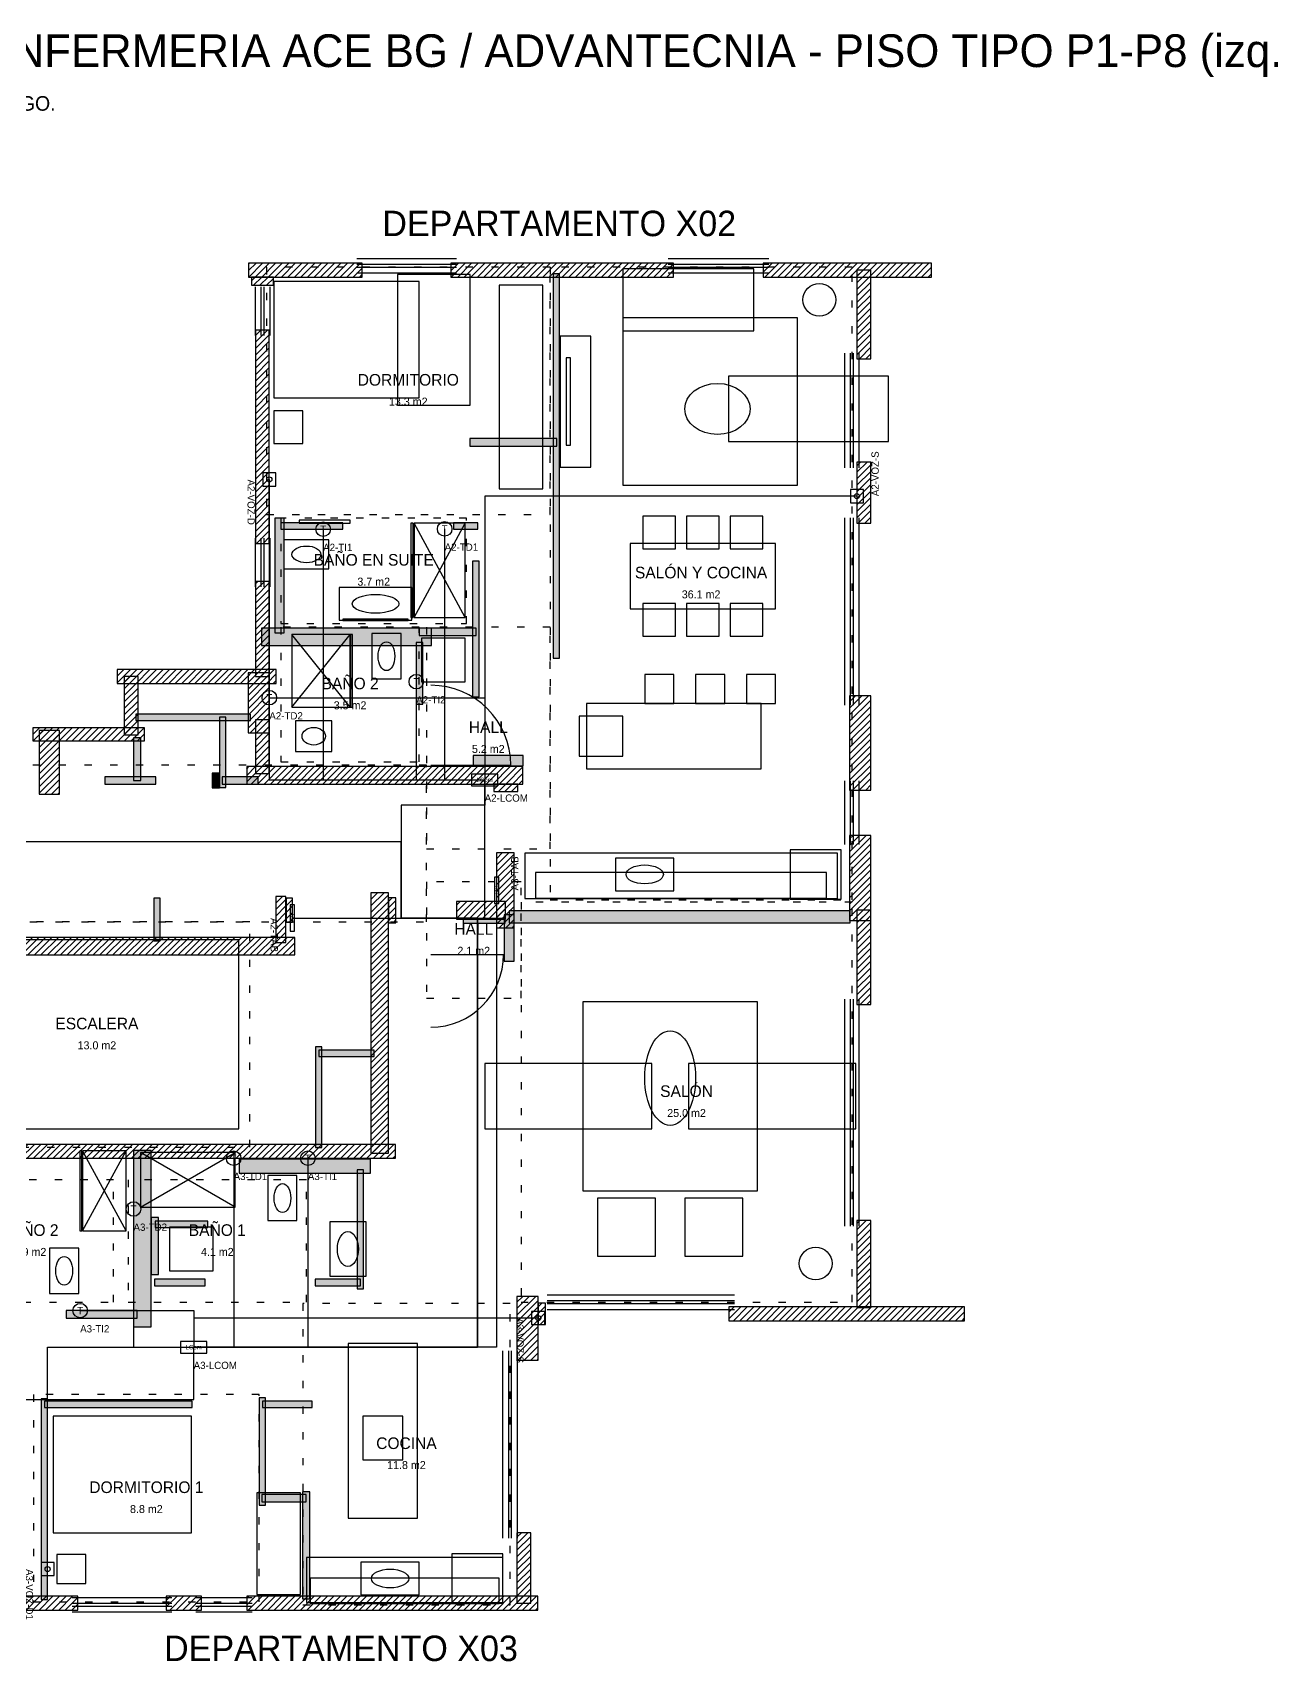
# Model space of a CAD drawing. Header units: metres. Extents: x -0.1 to 71.5, y -1 to 21.7.
# Drawn here: x 18.67 to 35.69, y -0.72 to 21.67 of the extents above; entities that cross this region are included whole.
import ezdxf
from ezdxf.enums import TextEntityAlignment as Align

# ---------------------------------------------------------------- set-up
doc = ezdxf.new("R2010")
doc.units = ezdxf.units.M
doc.linetypes.add('DOT2', pattern=[0.254, 0, -0.254])
for name, color, linetype in [('A-COCINA', 9, 'Continuous'), ('A-LOCALES', 7, 'Continuous'), ('A-MOBILIARIO', 9, 'Continuous'), ('A-MUROS', 8, 'Continuous'), ('A-MUROS-EXT', 250, 'Continuous'), ('A-NUCLEO', 8, 'Continuous'), ('A-PUERTAS', 7, 'Continuous'), ('A-SANITARIOS', 9, 'Continuous'), ('A-VENTANAS', 5, 'Continuous'), ('T-TEXTOS', 7, 'Continuous')]:
    doc.layers.add(name, color=color, linetype=linetype)
for name, color, linetype, true_color in [('C-CAT6-CAT7-CADENA-LCOM', 30, 'Continuous', 0xe07a12), ('C-CAT6-RADIAL-DEPTO', 3, 'Continuous', 0x1a9e4b), ('E-ADV-LCOM', 250, 'Continuous', 0x6b7a90), ('E-ADV-LLAMADA-VOZ', 30, 'Continuous', 0xe46f12), ('E-ADV-TABLET', 5, 'Continuous', 0x2b6cb0), ('E-ADV-TIRADOR', 1, 'Continuous', 0xd93025)]:
    doc.layers.add(name, color=color, linetype=linetype, true_color=true_color)

# ---------------------------------------------------------------- blocks, each defined once
blk = doc.blocks.new('ADV_TABLET')
blk.add_lwpolyline([(-0.18, -0.03), (0.18, -0.03), (0.18, 0.03), (-0.18, 0.03)], close=True)
blk.add_text('TAB', height=0.05).set_placement((0, 0), align=Align.MIDDLE_CENTER)
at = {"layer": 'T-TEXTOS'}
blk.add_attdef('ID', (0, -0.3), '', height=0.1, dxfattribs=at)
at = {"layer": 'T-TEXTOS', "flags": 1}
for tag, p in [('DESCRIPCION', (0, -0.45)), ('ALTURA_M', (0, -0.55)), ('CODIGO', (0, -0.65))]:
    blk.add_attdef(tag, p, '', height=0.06, dxfattribs=at)
blk = doc.blocks.new('ADV_LLAMADA_VOZ')
blk.add_lwpolyline([(-0.09, -0.09), (0.09, -0.09), (0.09, 0.09), (-0.09, 0.09)], close=True)
blk.add_circle((0, 0), 0.035)
at = {"layer": 'T-TEXTOS'}
blk.add_attdef('ID', (0, -0.3), '', height=0.1, dxfattribs=at)
at = {"layer": 'T-TEXTOS', "flags": 1}
for tag, p in [('DESCRIPCION', (0, -0.45)), ('ALTURA_M', (0, -0.55)), ('CODIGO', (0, -0.65))]:
    blk.add_attdef(tag, p, '', height=0.06, dxfattribs=at)
blk = doc.blocks.new('ADV_TIRADOR')
blk.add_circle((0, 0), 0.1)
blk.add_text('T', height=0.1).set_placement((0, 0), align=Align.MIDDLE_CENTER)
at = {"layer": 'T-TEXTOS'}
blk.add_attdef('ID', (0, -0.3), '', height=0.1, dxfattribs=at)
at = {"layer": 'T-TEXTOS', "flags": 1}
for tag, p in [('DESCRIPCION', (0, -0.45)), ('ALTURA_M', (0, -0.55)), ('CODIGO', (0, -0.65))]:
    blk.add_attdef(tag, p, '', height=0.06, dxfattribs=at)
blk = doc.blocks.new('ADV_LCOM')
blk.add_lwpolyline([(-0.18, -0.08), (0.18, -0.08), (0.18, 0.08), (-0.18, 0.08)], close=True)
blk.add_text('LCom', height=0.06).set_placement((0, 0), align=Align.MIDDLE_CENTER)
at = {"layer": 'T-TEXTOS'}
blk.add_attdef('ID', (0, -0.3), '', height=0.1, dxfattribs=at)
at = {"layer": 'T-TEXTOS', "flags": 1}
for tag, p in [('DESCRIPCION', (0, -0.45)), ('ALTURA_M', (0, -0.55)), ('CODIGO', (0, -0.65))]:
    blk.add_attdef(tag, p, '', height=0.06, dxfattribs=at)

msp = doc.modelspace()

# ---------------------------------------------------------------- hatches: boundary and pattern name
at = {"layer": 'A-MUROS'}
for points in [[(25.8195, 13.0745), (25.9085, 13.0745), (25.9085, 18.3575), (25.8195, 18.3575)], [(24.676, 15.989), (25.87, 15.989), (25.87, 16.091), (24.676, 16.091)], [(21.9955, 13.4235), (22.1225, 13.4235), (22.1225, 14.9985), (21.9955, 14.9985)], [(22.0785, 14.8455), (22.9295, 14.8455), (22.9295, 14.9345), (22.0785, 14.9345)], [(24.4535, 14.8455), (24.7845, 14.8455), (24.7845, 14.9345), (24.4535, 14.9345)], [(24.7135, 12.5415), (24.8025, 12.5415), (24.8025, 14.4085), (24.7135, 14.4085)], [(21.8125, 13.2465), (24.1485, 13.2465), (24.1485, 13.4875), (21.8125, 13.4875)], [(23.9775, 13.3855), (24.7645, 13.3855), (24.7645, 13.4865), (23.9775, 13.4865)], [(23.94, 12.44), (24.028, 12.44), (24.028, 13.29), (23.94, 13.29)], [(20.0855, 12.2165), (21.6595, 12.2165), (21.6595, 12.3055), (20.0855, 12.3055)], [(21.2345, 11.2965), (21.3235, 11.2965), (21.3235, 12.2615), (21.2345, 12.2615)], [(20.053, 11.392), (20.155, 11.392), (20.155, 11.976), (20.053, 11.976)], [(24.72, 11.595), (25.407, 11.595), (25.407, 11.735), (24.72, 11.735)], [(19.659, 11.341), (20.358, 11.341), (20.358, 11.443), (19.659, 11.443)], [(21.1335, 11.2905), (21.2345, 11.2905), (21.2345, 11.4935), (21.1335, 11.4935)], [(21.272, 11.341), (21.768, 11.341), (21.768, 11.443), (21.272, 11.443)], [(20.3325, 9.1885), (20.4215, 9.1885), (20.4215, 9.7725), (20.3325, 9.7725)], [(24.583, 9.432), (25.163, 9.432), (25.163, 9.492), (24.583, 9.492)], [(25.146, 8.909), (25.286, 8.909), (25.286, 9.544), (25.146, 9.544)], [(25.2155, 9.4355), (29.9025, 9.4355), (29.9025, 9.6005), (25.2155, 9.6005)], [(22.5545, 6.3435), (22.6435, 6.3435), (22.6435, 7.7285), (22.5545, 7.7285)], [(22.5995, 7.5945), (23.3615, 7.5945), (23.3615, 7.6835), (22.5995, 7.6835)], [(20.053, 3.88), (20.295, 3.88), (20.295, 6.306), (20.053, 6.306)], [(21.5075, 5.9935), (23.3115, 5.9935), (23.3115, 6.1845), (21.5075, 6.1845)], [(23.1275, 4.4005), (23.2165, 4.4005), (23.2165, 6.0385), (23.1275, 6.0385)], [(20.2955, 4.5975), (20.3965, 4.5975), (20.3965, 5.3845), (20.2955, 5.3845)], [(20.3515, 5.2455), (21.0755, 5.2455), (21.0755, 5.3345), (20.3515, 5.3345)], [(20.3395, 4.4445), (21.0375, 4.4445), (21.0375, 4.5335), (20.3395, 4.5335)], [(22.5485, 4.4445), (23.1715, 4.4445), (23.1715, 4.5335), (22.5485, 4.5335)], [(19.1265, 4.0015), (20.1035, 4.0015), (20.1035, 4.1025), (19.1265, 4.1025)], [(18.7835, 0.1335), (18.8725, 0.1335), (18.8725, 2.8895), (18.7835, 2.8895)], [(18.8275, 2.7695), (20.8595, 2.7695), (20.8595, 2.8585), (18.8275, 2.8585)], [(21.781, 1.429), (21.869, 1.429), (21.869, 2.902), (21.781, 2.902)], [(21.8245, 2.7695), (22.5105, 2.7695), (22.5105, 2.8585), (21.8245, 2.8585)], [(21.818, 1.473), (22.428, 1.473), (22.428, 1.575), (21.818, 1.575)], [(22.377, 0.14), (22.479, 0.14), (22.479, 1.613), (22.377, 1.613)]]:
    msp.add_hatch(color=8, dxfattribs=at).paths.add_polyline_path(points)
at = {"layer": 'A-MUROS-EXT'}
h = msp.add_hatch(dxfattribs=at)
h.set_pattern_fill('ANSI31', scale=0.02)
h.paths.add_polyline_path([(21.6345, 18.3135), (23.1965, 18.3135), (23.1965, 18.5045), (21.6345, 18.5045)])
h = msp.add_hatch(dxfattribs=at)
h.set_pattern_fill('ANSI31', scale=0.02)
h.paths.add_polyline_path([(24.4155, 18.3135), (27.4765, 18.3135), (27.4765, 18.5045), (24.4155, 18.5045)])
h = msp.add_hatch(dxfattribs=at)
h.set_pattern_fill('ANSI31', scale=0.02)
h.paths.add_polyline_path([(28.7085, 18.3135), (31.0205, 18.3135), (31.0205, 18.5045), (28.7085, 18.5045)])
h = msp.add_hatch(dxfattribs=at)
h.set_pattern_fill('ANSI31', scale=0.02)
h.paths.add_polyline_path([(29.9975, 17.1895), (30.1885, 17.1895), (30.1885, 18.4085), (29.9975, 18.4085)])
h = msp.add_hatch(dxfattribs=at)
h.set_pattern_fill('ANSI31', scale=0.02)
h.paths.add_polyline_path([(21.673, 18.199), (21.977, 18.199), (21.977, 18.313), (21.673, 18.313)])
h = msp.add_hatch(dxfattribs=at)
h.set_pattern_fill('ANSI31', scale=0.02)
h.paths.add_polyline_path([(21.73, 14.65), (21.92, 14.65), (21.92, 17.583), (21.73, 17.583)])
h = msp.add_hatch(dxfattribs=at)
h.set_pattern_fill('ANSI31', scale=0.02)
h.paths.add_polyline_path([(29.9975, 14.9285), (30.1885, 14.9285), (30.1885, 15.7675), (29.9975, 15.7675)])
h = msp.add_hatch(dxfattribs=at)
h.set_pattern_fill('ANSI31', scale=0.02)
h.paths.add_polyline_path([(21.73, 12.821), (21.92, 12.821), (21.92, 14.129), (21.73, 14.129)])
h = msp.add_hatch(dxfattribs=at)
h.set_pattern_fill('ANSI31', scale=0.02)
h.paths.add_polyline_path([(19.8305, 12.7245), (22.0155, 12.7245), (22.0155, 12.9155), (19.8305, 12.9155)])
h = msp.add_hatch(dxfattribs=at)
h.set_pattern_fill('ANSI31', scale=0.02)
h.paths.add_polyline_path([(19.9255, 12.0205), (20.1165, 12.0205), (20.1165, 12.8205), (19.9255, 12.8205)])
h = msp.add_hatch(dxfattribs=at)
h.set_pattern_fill('ANSI31', scale=0.02)
h.paths.add_polyline_path([(21.628, 12.046), (21.92, 12.046), (21.92, 12.871), (21.628, 12.871)])
h = msp.add_hatch(dxfattribs=at)
h.set_pattern_fill('ANSI31', scale=0.02)
h.paths.add_polyline_path([(29.896, 11.259), (30.188, 11.259), (30.188, 12.554), (29.896, 12.554)])
h = msp.add_hatch(dxfattribs=at)
h.set_pattern_fill('ANSI31', scale=0.02)
h.paths.add_polyline_path([(18.669, 11.938), (20.206, 11.938), (20.206, 12.116), (18.669, 12.116)])
h = msp.add_hatch(dxfattribs=at)
h.set_pattern_fill('ANSI31', scale=0.02)
h.paths.add_polyline_path([(21.73, 11.487), (21.92, 11.487), (21.92, 12.224), (21.73, 12.224)])
h = msp.add_hatch(dxfattribs=at)
h.set_pattern_fill('ANSI31', scale=0.02)
h.paths.add_polyline_path([(18.7585, 11.2015), (19.0375, 11.2015), (19.0375, 12.0775), (18.7585, 12.0775)])
h = msp.add_hatch(dxfattribs=at)
h.set_pattern_fill('ANSI31', scale=0.02)
h.paths.add_polyline_path([(21.6095, 11.3415), (25.4065, 11.3415), (25.4065, 11.5825), (21.6095, 11.5825)])
h = msp.add_hatch(dxfattribs=at)
h.set_pattern_fill('ANSI31', scale=0.02)
h.paths.add_polyline_path([(25.0065, 11.2395), (25.3365, 11.2395), (25.3365, 11.3405), (25.0065, 11.3405)])
h = msp.add_hatch(dxfattribs=at)
h.set_pattern_fill('ANSI31', scale=0.02)
h.paths.add_polyline_path([(29.896, 9.468), (30.188, 9.468), (30.188, 10.636), (29.896, 10.636)])
h = msp.add_hatch(dxfattribs=at)
h.set_pattern_fill('ANSI31', scale=0.02)
h.paths.add_polyline_path([(25.044, 9.366), (25.286, 9.366), (25.286, 10.395), (25.044, 10.395)])
h = msp.add_hatch(dxfattribs=at)
h.set_pattern_fill('ANSI31', scale=0.02)
h.paths.add_polyline_path([(22.009, 9.163), (22.149, 9.163), (22.149, 9.798), (22.009, 9.798)])
h = msp.add_hatch(dxfattribs=at)
h.set_pattern_fill('ANSI31', scale=0.02)
h.paths.add_polyline_path([(22.1495, 9.4425), (22.2385, 9.4425), (22.2385, 9.7725), (22.1495, 9.7725)])
h = msp.add_hatch(dxfattribs=at)
h.set_pattern_fill('ANSI31', scale=0.02)
h.paths.add_polyline_path([(23.317, 6.267), (23.559, 6.267), (23.559, 9.849), (23.317, 9.849)])
h = msp.add_hatch(dxfattribs=at)
h.set_pattern_fill('ANSI31', scale=0.02)
h.paths.add_polyline_path([(23.5595, 9.4365), (23.6605, 9.4365), (23.6605, 9.7785), (23.5595, 9.7785)])
h = msp.add_hatch(dxfattribs=at)
h.set_pattern_fill('ANSI31', scale=0.02)
h.paths.add_polyline_path([(24.4925, 9.4865), (25.1645, 9.4865), (25.1645, 9.7275), (24.4925, 9.7275)])
h = msp.add_hatch(dxfattribs=at)
h.set_pattern_fill('ANSI31', scale=0.02)
h.paths.add_polyline_path([(29.9975, 8.3115), (30.1885, 8.3115), (30.1885, 9.6075), (29.9975, 9.6075)])
h = msp.add_hatch(dxfattribs=at)
h.set_pattern_fill('ANSI31', scale=0.02)
h.paths.add_polyline_path([(17.1765, 8.9925), (22.2695, 8.9925), (22.2695, 9.2335), (17.1765, 9.2335)])
h = msp.add_hatch(dxfattribs=at)
h.set_pattern_fill('ANSI31', scale=0.02)
h.paths.add_polyline_path([(17.202, 6.198), (23.654, 6.198), (23.654, 6.388), (17.202, 6.388)])
h = msp.add_hatch(dxfattribs=at)
h.set_pattern_fill('ANSI31', scale=0.02)
h.paths.add_polyline_path([(29.9975, 4.1465), (30.1885, 4.1465), (30.1885, 5.3405), (29.9975, 5.3405)])
h = msp.add_hatch(dxfattribs=at)
h.set_pattern_fill('ANSI31', scale=0.02)
h.paths.add_polyline_path([(25.324, 3.423), (25.616, 3.423), (25.616, 4.299), (25.324, 4.299)])
h = msp.add_hatch(dxfattribs=at)
h.set_pattern_fill('ANSI31', scale=0.02)
h.paths.add_polyline_path([(25.616, 3.911), (25.718, 3.911), (25.718, 4.204), (25.616, 4.204)])
h = msp.add_hatch(dxfattribs=at)
h.set_pattern_fill('ANSI31', scale=0.02)
h.paths.add_polyline_path([(28.2385, 3.9625), (31.4775, 3.9625), (31.4775, 4.1535), (28.2385, 4.1535)])
h = msp.add_hatch(dxfattribs=at)
h.set_pattern_fill('ANSI31', scale=0.02)
h.paths.add_polyline_path([(25.324, 0.083), (25.514, 0.083), (25.514, 1.048), (25.324, 1.048)])
h = msp.add_hatch(dxfattribs=at)
h.set_pattern_fill('ANSI31', scale=0.02)
h.paths.add_polyline_path([(17.5065, -0.0135), (19.2855, -0.0135), (19.2855, 0.1775), (17.5065, 0.1775)])
h = msp.add_hatch(dxfattribs=at)
h.set_pattern_fill('ANSI31', scale=0.02)
h.paths.add_polyline_path([(20.5035, -0.0135), (20.9875, -0.0135), (20.9875, 0.1775), (20.5035, 0.1775)])
h = msp.add_hatch(dxfattribs=at)
h.set_pattern_fill('ANSI31', scale=0.02)
h.paths.add_polyline_path([(21.6085, -0.0135), (25.6095, -0.0135), (25.6095, 0.1775), (21.6085, 0.1775)])

# ---------------------------------------------------------------- linework, layer by layer
at = {"layer": 'A-COCINA'}
for points in [[(26.28, 11.55), (28.68, 11.55), (28.68, 12.45), (26.28, 12.45)], [(26.18, 11.725), (26.78, 11.725), (26.78, 12.275), (26.18, 12.275)], [(25.43, 9.77), (29.73, 9.77), (29.73, 10.39), (25.43, 10.39)], [(26.68, 9.875), (27.48, 9.875), (27.48, 10.325), (26.68, 10.325)], [(29.08, 9.76), (29.78, 9.76), (29.78, 10.44), (29.08, 10.44)], [(25.58, 9.775), (29.58, 9.775), (29.58, 10.125), (25.58, 10.125)], [(23.005, 1.25), (23.955, 1.25), (23.955, 3.65), (23.005, 3.65)], [(23.205, 2.05), (23.755, 2.05), (23.755, 2.65), (23.205, 2.65)], [(22.43, 0.09), (25.13, 0.09), (25.13, 0.71), (22.43, 0.71)], [(24.43, 0.08), (25.13, 0.08), (25.13, 0.76), (24.43, 0.76)], [(23.18, 0.195), (23.98, 0.195), (23.98, 0.645), (23.18, 0.645)], [(22.48, 0.075), (25.08, 0.075), (25.08, 0.425), (22.48, 0.425)]]:
    msp.add_lwpolyline(points, close=True, dxfattribs=at)
for centre in [(27.08, 10.1), (23.58, 0.42)]:
    msp.add_ellipse(centre, major_axis=(0.256, 0), ratio=0.50625, dxfattribs=at)
at = {"layer": 'A-LOCALES', "linetype": 'DOT2'}
for points in [[(21.88, 15.05), (25.78, 15.05), (25.78, 18.45), (21.88, 18.45)], [(25.78, 9.75), (29.93, 9.75), (29.93, 18.45), (25.78, 18.45)], [(22.08, 13.55), (24.63, 13.55), (24.63, 15), (22.08, 15)], [(22.08, 11.65), (23.98, 11.65), (23.98, 13.5), (22.08, 13.5)], [(24.08, 10.45), (25.78, 10.45), (25.78, 13.5), (24.08, 13.5)], [(7.3, 9.45), (24.08, 9.45), (24.08, 11.6), (7.3, 11.6)], [(24.08, 8.4), (25.38, 8.4), (25.38, 10), (24.08, 10)], [(25.38, 4.22), (29.93, 4.22), (29.93, 9.72), (25.38, 9.72)], [(17.45, 6.35), (21.65, 6.35), (21.65, 9.45), (17.45, 9.45)], [(17.48, 4.22), (19.78, 4.22), (19.78, 5.9), (17.48, 5.9)], [(19.98, 4.22), (22.43, 4.22), (22.43, 5.9), (19.98, 5.9)], [(22.38, 0.06), (25.23, 0.06), (25.23, 4.2), (22.38, 4.2)], [(18.68, 0.1), (21.78, 0.1), (21.78, 2.95), (18.68, 2.95)]]:
    msp.add_lwpolyline(points, close=True, dxfattribs=at)
at = {"layer": 'A-MOBILIARIO'}
for points in [[(26.78, 17.575), (28.58, 17.575), (28.58, 18.425), (26.78, 18.425)], [(21.98, 16.65), (23.98, 16.65), (23.98, 18.25), (21.98, 18.25)], [(23.68, 16.55), (24.68, 16.55), (24.68, 18.35), (23.68, 18.35)], [(25.08, 15.4), (25.68, 15.4), (25.68, 18.2), (25.08, 18.2)], [(26.78, 15.45), (29.18, 15.45), (29.18, 17.75), (26.78, 17.75)], [(25.92, 15.7), (26.34, 15.7), (26.34, 17.5), (25.92, 17.5)], [(26, 16), (26.06, 16), (26.06, 17.2), (26, 17.2)], [(28.23, 16.05), (30.43, 16.05), (30.43, 16.95), (28.23, 16.95)], [(21.98, 16.025), (22.38, 16.025), (22.38, 16.475), (21.98, 16.475)], [(27.055, 14.575), (27.505, 14.575), (27.505, 15.025), (27.055, 15.025)], [(27.655, 14.575), (28.105, 14.575), (28.105, 15.025), (27.655, 15.025)], [(28.255, 14.575), (28.705, 14.575), (28.705, 15.025), (28.255, 15.025)], [(26.88, 13.75), (28.88, 13.75), (28.88, 14.65), (26.88, 14.65)], [(27.055, 13.375), (27.505, 13.375), (27.505, 13.825), (27.055, 13.825)], [(27.655, 13.375), (28.105, 13.375), (28.105, 13.825), (27.655, 13.825)], [(28.255, 13.375), (28.705, 13.375), (28.705, 13.825), (28.255, 13.825)], [(27.08, 12.45), (27.48, 12.45), (27.48, 12.85), (27.08, 12.85)], [(27.78, 12.45), (28.18, 12.45), (28.18, 12.85), (27.78, 12.85)], [(28.48, 12.45), (28.88, 12.45), (28.88, 12.85), (28.48, 12.85)], [(26.23, 5.75), (28.63, 5.75), (28.63, 8.35), (26.23, 8.35)], [(24.88, 6.6), (27.18, 6.6), (27.18, 7.5), (24.88, 7.5)], [(27.68, 6.6), (29.98, 6.6), (29.98, 7.5), (27.68, 7.5)], [(26.43, 4.85), (27.23, 4.85), (27.23, 5.65), (26.43, 5.65)], [(27.63, 4.85), (28.43, 4.85), (28.43, 5.65), (27.63, 5.65)], [(18.95, 1.05), (20.85, 1.05), (20.85, 2.65), (18.95, 2.65)], [(21.75, 0.2), (22.35, 0.2), (22.35, 1.6), (21.75, 1.6)], [(19, 0.35), (19.4, 0.35), (19.4, 0.75), (19, 0.75)]]:
    msp.add_lwpolyline(points, close=True, dxfattribs=at)
for centre, major_axis, ratio in [((29.48, 18), (0.225, 0), 1), ((28.08, 16.5), (0.45, 0), 0.7777778), ((27.43, 7.3), (0, 0.65), 0.5384615), ((29.43, 4.75), (0.225, 0), 1)]:
    msp.add_ellipse(centre, major_axis=major_axis, ratio=ratio, dxfattribs=at)
at = {"layer": 'A-MUROS'}
for points in [[(25.8195, 13.0745), (25.9085, 13.0745), (25.9085, 18.3575), (25.8195, 18.3575)], [(24.676, 15.989), (25.87, 15.989), (25.87, 16.091), (24.676, 16.091)], [(21.9955, 13.4235), (22.1225, 13.4235), (22.1225, 14.9985), (21.9955, 14.9985)], [(22.0785, 14.8455), (22.9295, 14.8455), (22.9295, 14.9345), (22.0785, 14.9345)], [(24.4535, 14.8455), (24.7845, 14.8455), (24.7845, 14.9345), (24.4535, 14.9345)], [(24.7135, 12.5415), (24.8025, 12.5415), (24.8025, 14.4085), (24.7135, 14.4085)], [(21.8125, 13.2465), (24.1485, 13.2465), (24.1485, 13.4875), (21.8125, 13.4875)], [(23.9775, 13.3855), (24.7645, 13.3855), (24.7645, 13.4865), (23.9775, 13.4865)], [(23.94, 12.44), (24.028, 12.44), (24.028, 13.29), (23.94, 13.29)], [(20.0855, 12.2165), (21.6595, 12.2165), (21.6595, 12.3055), (20.0855, 12.3055)], [(21.2345, 11.2965), (21.3235, 11.2965), (21.3235, 12.2615), (21.2345, 12.2615)], [(20.053, 11.392), (20.155, 11.392), (20.155, 11.976), (20.053, 11.976)], [(24.72, 11.595), (25.407, 11.595), (25.407, 11.735), (24.72, 11.735)], [(19.659, 11.341), (20.358, 11.341), (20.358, 11.443), (19.659, 11.443)], [(21.1335, 11.2905), (21.2345, 11.2905), (21.2345, 11.4935), (21.1335, 11.4935)], [(21.272, 11.341), (21.768, 11.341), (21.768, 11.443), (21.272, 11.443)], [(20.3325, 9.1885), (20.4215, 9.1885), (20.4215, 9.7725), (20.3325, 9.7725)], [(24.583, 9.432), (25.163, 9.432), (25.163, 9.492), (24.583, 9.492)], [(25.146, 8.909), (25.286, 8.909), (25.286, 9.544), (25.146, 9.544)], [(25.2155, 9.4355), (29.9025, 9.4355), (29.9025, 9.6005), (25.2155, 9.6005)], [(22.5545, 6.3435), (22.6435, 6.3435), (22.6435, 7.7285), (22.5545, 7.7285)], [(22.5995, 7.5945), (23.3615, 7.5945), (23.3615, 7.6835), (22.5995, 7.6835)], [(20.053, 3.88), (20.295, 3.88), (20.295, 6.306), (20.053, 6.306)], [(21.5075, 5.9935), (23.3115, 5.9935), (23.3115, 6.1845), (21.5075, 6.1845)], [(23.1275, 4.4005), (23.2165, 4.4005), (23.2165, 6.0385), (23.1275, 6.0385)], [(20.2955, 4.5975), (20.3965, 4.5975), (20.3965, 5.3845), (20.2955, 5.3845)], [(20.3515, 5.2455), (21.0755, 5.2455), (21.0755, 5.3345), (20.3515, 5.3345)], [(20.3395, 4.4445), (21.0375, 4.4445), (21.0375, 4.5335), (20.3395, 4.5335)], [(22.5485, 4.4445), (23.1715, 4.4445), (23.1715, 4.5335), (22.5485, 4.5335)], [(19.1265, 4.0015), (20.1035, 4.0015), (20.1035, 4.1025), (19.1265, 4.1025)], [(18.7835, 0.1335), (18.8725, 0.1335), (18.8725, 2.8895), (18.7835, 2.8895)], [(18.8275, 2.7695), (20.8595, 2.7695), (20.8595, 2.8585), (18.8275, 2.8585)], [(21.781, 1.429), (21.869, 1.429), (21.869, 2.902), (21.781, 2.902)], [(21.8245, 2.7695), (22.5105, 2.7695), (22.5105, 2.8585), (21.8245, 2.8585)], [(21.818, 1.473), (22.428, 1.473), (22.428, 1.575), (21.818, 1.575)], [(22.377, 0.14), (22.479, 0.14), (22.479, 1.613), (22.377, 1.613)]]:
    msp.add_lwpolyline(points, close=True, dxfattribs=at)
at = {"layer": 'A-MUROS-EXT'}
for points in [[(21.6345, 18.3135), (23.1965, 18.3135), (23.1965, 18.5045), (21.6345, 18.5045)], [(24.4155, 18.3135), (27.4765, 18.3135), (27.4765, 18.5045), (24.4155, 18.5045)], [(28.7085, 18.3135), (31.0205, 18.3135), (31.0205, 18.5045), (28.7085, 18.5045)], [(29.9975, 17.1895), (30.1885, 17.1895), (30.1885, 18.4085), (29.9975, 18.4085)], [(21.673, 18.199), (21.977, 18.199), (21.977, 18.313), (21.673, 18.313)], [(21.73, 14.65), (21.92, 14.65), (21.92, 17.583), (21.73, 17.583)], [(29.9975, 14.9285), (30.1885, 14.9285), (30.1885, 15.7675), (29.9975, 15.7675)], [(21.73, 12.821), (21.92, 12.821), (21.92, 14.129), (21.73, 14.129)], [(19.8305, 12.7245), (22.0155, 12.7245), (22.0155, 12.9155), (19.8305, 12.9155)], [(19.9255, 12.0205), (20.1165, 12.0205), (20.1165, 12.8205), (19.9255, 12.8205)], [(21.628, 12.046), (21.92, 12.046), (21.92, 12.871), (21.628, 12.871)], [(29.896, 11.259), (30.188, 11.259), (30.188, 12.554), (29.896, 12.554)], [(18.669, 11.938), (20.206, 11.938), (20.206, 12.116), (18.669, 12.116)], [(21.73, 11.487), (21.92, 11.487), (21.92, 12.224), (21.73, 12.224)], [(18.7585, 11.2015), (19.0375, 11.2015), (19.0375, 12.0775), (18.7585, 12.0775)], [(21.6095, 11.3415), (25.4065, 11.3415), (25.4065, 11.5825), (21.6095, 11.5825)], [(25.0065, 11.2395), (25.3365, 11.2395), (25.3365, 11.3405), (25.0065, 11.3405)], [(29.896, 9.468), (30.188, 9.468), (30.188, 10.636), (29.896, 10.636)], [(25.044, 9.366), (25.286, 9.366), (25.286, 10.395), (25.044, 10.395)], [(22.009, 9.163), (22.149, 9.163), (22.149, 9.798), (22.009, 9.798)], [(22.1495, 9.4425), (22.2385, 9.4425), (22.2385, 9.7725), (22.1495, 9.7725)], [(23.317, 6.267), (23.559, 6.267), (23.559, 9.849), (23.317, 9.849)], [(23.5595, 9.4365), (23.6605, 9.4365), (23.6605, 9.7785), (23.5595, 9.7785)], [(24.4925, 9.4865), (25.1645, 9.4865), (25.1645, 9.7275), (24.4925, 9.7275)], [(29.9975, 8.3115), (30.1885, 8.3115), (30.1885, 9.6075), (29.9975, 9.6075)], [(17.1765, 8.9925), (22.2695, 8.9925), (22.2695, 9.2335), (17.1765, 9.2335)], [(17.202, 6.198), (23.654, 6.198), (23.654, 6.388), (17.202, 6.388)], [(29.9975, 4.1465), (30.1885, 4.1465), (30.1885, 5.3405), (29.9975, 5.3405)], [(25.324, 3.423), (25.616, 3.423), (25.616, 4.299), (25.324, 4.299)], [(25.616, 3.911), (25.718, 3.911), (25.718, 4.204), (25.616, 4.204)], [(28.2385, 3.9625), (31.4775, 3.9625), (31.4775, 4.1535), (28.2385, 4.1535)], [(25.324, 0.083), (25.514, 0.083), (25.514, 1.048), (25.324, 1.048)], [(17.5065, -0.0135), (19.2855, -0.0135), (19.2855, 0.1775), (17.5065, 0.1775)], [(20.5035, -0.0135), (20.9875, -0.0135), (20.9875, 0.1775), (20.5035, 0.1775)], [(21.6085, -0.0135), (25.6095, -0.0135), (25.6095, 0.1775), (21.6085, 0.1775)]]:
    msp.add_lwpolyline(points, close=True, dxfattribs=at)
at = {"layer": 'A-NUCLEO'}
msp.add_lwpolyline([(17.5, 6.6), (21.5, 6.6), (21.5, 9.2), (17.5, 9.2)], close=True, dxfattribs=at)
at = {"layer": 'A-PUERTAS'}
for p, q in [((24.14, 11.6), (25.24, 11.6)), ((24.14, 9), (25.14, 9))]:
    msp.add_line(p, q, dxfattribs=at)
for centre, radius, start, end in [((24.14, 11.6), 1.1, 0, 90), ((24.14, 9), 1, 270, 360)]:
    msp.add_arc(centre, radius, start, end, dxfattribs=at)
at = {"layer": 'A-SANITARIOS'}
for p, q in [((23.91, 13.63), (24.61, 14.93)), ((24.61, 13.63), (23.91, 14.93)), ((22.23, 12.4), (23.03, 13.4)), ((23.03, 12.4), (22.23, 13.4)), ((19.35, 5.2), (19.95, 6.3)), ((19.95, 5.2), (19.35, 6.3)), ((20.15, 5.525), (21.45, 6.275)), ((21.45, 5.525), (20.15, 6.275))]:
    msp.add_line(p, q, dxfattribs=at)
for points in [[(22.33, 14.93), (23.03, 14.93), (23.03, 14.97), (22.33, 14.97)], [(23.865, 13.63), (23.895, 13.63), (23.895, 14.93), (23.865, 14.93)], [(23.91, 13.63), (24.61, 13.63), (24.61, 14.93), (23.91, 14.93)], [(22.12, 14.3), (22.74, 14.3), (22.74, 14.7), (22.12, 14.7)], [(22.88, 13.595), (23.88, 13.595), (23.88, 14.045), (22.88, 14.045)], [(22.93, 13.59), (23.83, 13.59), (23.83, 13.61), (22.93, 13.61)], [(22.23, 12.4), (23.03, 12.4), (23.03, 13.4), (22.23, 13.4)], [(23.035, 12.4), (23.065, 12.4), (23.065, 13.4), (23.035, 13.4)], [(23.33, 12.79), (23.73, 12.79), (23.73, 13.41), (23.33, 13.41)], [(24.01, 12.75), (24.61, 12.75), (24.61, 13.35), (24.01, 13.35)], [(22.28, 11.79), (22.78, 11.79), (22.78, 12.21), (22.28, 12.21)], [(19.315, 5.2), (19.345, 5.2), (19.345, 6.3), (19.315, 6.3)], [(19.35, 5.2), (19.95, 5.2), (19.95, 6.3), (19.35, 6.3)], [(20.15, 5.525), (21.45, 5.525), (21.45, 6.275), (20.15, 6.275)], [(21.9, 5.34), (22.3, 5.34), (22.3, 5.96), (21.9, 5.96)], [(20.55, 4.65), (21.15, 4.65), (21.15, 5.25), (20.55, 5.25)], [(22.75, 4.575), (23.25, 4.575), (23.25, 5.325), (22.75, 5.325)], [(18.9, 4.34), (19.3, 4.34), (19.3, 4.96), (18.9, 4.96)]]:
    msp.add_lwpolyline(points, close=True, dxfattribs=at)
for centre, major_axis, ratio in [((22.43, 14.5), (0.1984, 0), 0.5806452), ((23.38, 13.82), (0.32, 0), 0.405), ((23.53, 13.1), (0, 0.1984), 0.5806452), ((22.53, 12), (0.16, 0), 0.756), ((22.1, 5.65), (0, 0.1984), 0.5806452), ((23, 4.95), (0, 0.24), 0.6), ((19.1, 4.65), (0, 0.1984), 0.5806452)]:
    msp.add_ellipse(centre, major_axis=major_axis, ratio=ratio, dxfattribs=at)
at = {"layer": 'A-VENTANAS'}
for p, q in [((23.121, 18.57), (24.491, 18.57)), ((23.121, 18.49), (24.491, 18.49)), ((23.121, 18.45), (24.491, 18.45)), ((23.121, 18.37), (24.491, 18.37)), ((27.401, 18.57), (28.784, 18.57)), ((27.401, 18.49), (28.784, 18.49)), ((27.401, 18.45), (28.784, 18.45)), ((27.401, 18.37), (28.784, 18.37)), ((21.73, 17.508), (21.73, 18.179)), ((21.81, 17.508), (21.81, 18.179)), ((21.85, 17.508), (21.85, 18.179)), ((21.93, 17.508), (21.93, 18.179)), ((29.83, 15.692), (29.83, 17.265)), ((29.91, 15.692), (29.91, 17.265)), ((29.95, 15.692), (29.95, 17.265)), ((30.03, 15.692), (30.03, 17.265)), ((29.83, 12.428), (29.83, 15.004)), ((29.91, 12.428), (29.91, 15.004)), ((29.95, 12.428), (29.95, 15.004)), ((30.03, 12.428), (30.03, 15.004)), ((21.73, 14.054), (21.73, 14.725)), ((21.81, 14.054), (21.81, 14.725)), ((21.85, 14.054), (21.85, 14.725)), ((21.93, 14.054), (21.93, 14.725)), ((29.83, 10.51), (29.83, 11.385)), ((29.91, 10.51), (29.91, 11.385)), ((29.95, 10.51), (29.95, 11.385)), ((30.03, 10.51), (30.03, 11.385)), ((29.83, 5.265), (29.83, 8.387)), ((29.91, 5.265), (29.91, 8.387)), ((29.95, 5.265), (29.95, 8.387)), ((30.03, 5.265), (30.03, 8.387)), ((25.738, 4.32), (28.314, 4.32)), ((25.738, 4.24), (28.314, 4.24)), ((25.738, 4.2), (28.314, 4.2)), ((25.738, 4.12), (28.314, 4.12)), ((25.13, 0.973), (25.13, 3.549)), ((25.21, 0.973), (25.21, 3.549)), ((25.25, 0.973), (25.25, 3.549)), ((25.33, 0.973), (25.33, 3.549)), ((19.21, 0.16), (20.579, 0.16)), ((19.21, 0.08), (20.579, 0.08)), ((19.21, 0.04), (20.579, 0.04)), ((20.912, 0.16), (21.684, 0.16)), ((20.912, 0.08), (21.684, 0.08)), ((20.912, 0.04), (21.684, 0.04)), ((19.21, -0.04), (20.579, -0.04)), ((20.912, -0.04), (21.684, -0.04))]:
    msp.add_line(p, q, dxfattribs=at)
at = {"layer": 'C-CAT6-CAT7-CADENA-LCOM'}
for points in [[(24.88, 11.4, 2.55), (24.88, 11.4, 2.62), (24.88, 11.05, 2.62), (24.08, 11.05, 2.62), (23.73, 11.05, 2.62), (23.73, 10.55, 2.62), (23.73, 9.5, 2.62), (24.08, 9.5, 2.62), (24.78, 9.5, 2.62), (24.78, 3.6, 2.62), (20.88, 3.6, 2.62), (20.88, 3.6, 2.55)], [(20.88, 3.6, 2.55), (20.88, 3.6, 2.62), (24.78, 3.6, 2.62), (24.78, 9.5, 2.62), (24.08, 9.5, 2.62), (23.73, 9.5, 2.62), (23.73, 10.55, 2.62), (14.79, 10.55, 2.62), (14.79, 6.76, 2.62), (15, 6.76, 2.62), (15, 6.76, 2.55)]]:
    msp.add_polyline3d(points, dxfattribs=at)
at = {"layer": 'C-CAT6-RADIAL-DEPTO'}
for points in [[(21.92, 15.53, 1.2), (21.92, 15.53, 2.62), (21.92, 11.4, 2.62), (24.88, 11.4, 2.62), (24.88, 11.4, 2.55)], [(29.997, 15.3, 1.3), (29.997, 15.3, 2.62), (24.88, 15.3, 2.62), (24.88, 11.4, 2.62), (24.88, 11.4, 2.55)], [(22.66, 14.846, 1.85), (22.66, 14.846, 2.62), (22.66, 11.4, 2.62), (24.88, 11.4, 2.62), (24.88, 11.4, 2.55)], [(24.33, 14.85, 1.85), (24.33, 14.85, 2.62), (24.33, 11.4, 2.62), (24.88, 11.4, 2.62), (24.88, 11.4, 2.55)], [(23.94, 12.75, 1.85), (23.94, 12.75, 2.62), (23.94, 11.4, 2.62), (24.88, 11.4, 2.62), (24.88, 11.4, 2.55)], [(21.92, 12.53, 1.85), (21.92, 12.53, 2.62), (24.88, 12.53, 2.62), (24.88, 11.4, 2.62), (24.88, 11.4, 2.55)], [(22.238, 9.5, 1.4), (22.238, 9.5, 2.62), (24.88, 9.5, 2.62), (24.88, 11.4, 2.62), (24.88, 11.4, 2.55)], [(25.044, 9.88, 1.4), (25.044, 9.88, 2.62), (25.044, 3.6, 2.62), (20.88, 3.6, 2.62), (20.88, 3.6, 2.55)], [(22.45, 6.198, 1.85), (22.45, 6.198, 2.62), (22.45, 3.6, 2.62), (20.88, 3.6, 2.62), (20.88, 3.6, 2.55)], [(21.43, 6.198, 1.85), (21.43, 6.198, 2.62), (21.43, 3.6, 2.62), (20.88, 3.6, 2.62), (20.88, 3.6, 2.55)], [(20.053, 5.5, 1.85), (20.053, 5.5, 2.62), (20.053, 3.6, 2.62), (20.88, 3.6, 2.62), (20.88, 3.6, 2.55)], [(19.32, 4.103, 1.85), (19.32, 4.103, 2.62), (20.88, 4.103, 2.62), (20.88, 3.6, 2.62), (20.88, 3.6, 2.55)], [(25.616, 4, 1.3), (25.616, 4, 2.62), (20.88, 4, 2.62), (20.88, 3.6, 2.62), (20.88, 3.6, 2.55)], [(15.786, 2.88, 1.2), (15.786, 2.88, 2.62), (20.88, 2.88, 2.62), (20.88, 3.6, 2.62), (20.88, 3.6, 2.55)], [(18.872, 0.55, 1.2), (18.872, 0.55, 2.62), (18.872, 3.6, 2.62), (20.88, 3.6, 2.62), (20.88, 3.6, 2.55)]]:
    msp.add_polyline3d(points, dxfattribs=at)

# ---------------------------------------------------------------- block references
at = {"layer": 'E-ADV-LCOM'}
for p, values in [((24.88, 11.4), {'ID': 'A2-LCOM'}), ((20.88, 3.6), {'ID': 'A3-LCOM'})]:
    msp.add_blockref('ADV_LCOM', p, dxfattribs=at).add_auto_attribs(values)
at = {"layer": 'E-ADV-LLAMADA-VOZ'}
for p, rotation, values in [((29.997, 15.3), 90, {'ID': 'A2-VOZ-S'}), ((21.92, 15.53), 270, {'ID': 'A2-VOZ-D'}), ((25.616, 4), 270, {'ID': 'A3-VOZ-S'}), ((18.872, 0.55), 270, {'ID': 'A3-VOZ-D1'})]:
    msp.add_blockref('ADV_LLAMADA_VOZ', p, dxfattribs=dict(at, rotation=rotation)).add_auto_attribs(values)
at = {"layer": 'E-ADV-TABLET'}
for p, rotation, values in [((25.044, 9.88), 90, {'ID': 'A3-TAB'}), ((22.238, 9.5), 270, {'ID': 'A2-TAB'})]:
    msp.add_blockref('ADV_TABLET', p, dxfattribs=dict(at, rotation=rotation)).add_auto_attribs(values)
at = {"layer": 'E-ADV-TIRADOR'}
for p, values in [((22.66, 14.846), {'ID': 'A2-TI1'}), ((24.33, 14.85), {'ID': 'A2-TD1'}), ((23.94, 12.75), {'ID': 'A2-TI2'}), ((21.92, 12.53), {'ID': 'A2-TD2'}), ((21.43, 6.198), {'ID': 'A3-TD1'}), ((22.45, 6.198), {'ID': 'A3-TI1'}), ((20.053, 5.5), {'ID': 'A3-TD2'}), ((19.32, 4.103), {'ID': 'A3-TI2'})]:
    msp.add_blockref('ADV_TIRADOR', p, dxfattribs=at).add_auto_attribs(values)

# ---------------------------------------------------------------- texts
at = {"layer": 'T-TEXTOS'}
for s, height, p in [('MIGDALEI YAM A TIJON - VIVIENDA TUTELADA - LLAMADA DE ENFERMERIA ACE BG / ADVANTECNIA - PISO TIPO P1-P8 (izq.) Y PLANTA BAJA (der.)', 0.45, (0, 21.2)), ('Unidades: metros. Todo Cat6/Cat7 y PoE. Capas C-*: cableado (polilineas 3D a altura real). Bloques con atributos ID / DESCRIPCION / ALTURA_M / CODIGO.', 0.2, (0, 20.6))]:
    msp.add_text(s, height=height, dxfattribs=at).set_placement(p)
for s, height, p in [('DEPARTAMENTO X02', 0.35, (25.905, 19.05)), ('DORMITORIO', 0.16, (23.83, 16.9)), ('13.3 m2', 0.11, (23.83, 16.6)), ('BAÑO EN SUITE', 0.16, (23.355, 14.425)), ('SALÓN Y COCINA', 0.16, (27.855, 14.25)), ('3.7 m2', 0.11, (23.355, 14.125)), ('36.1 m2', 0.11, (27.855, 13.95)), ('BAÑO 2', 0.16, (23.03, 12.725)), ('3.5 m2', 0.11, (23.03, 12.425)), ('HALL', 0.16, (24.93, 12.125)), ('5.2 m2', 0.11, (24.93, 11.825)), ('HALL', 0.16, (24.73, 9.35)), ('2.1 m2', 0.11, (24.73, 9.05)), ('ESCALERA', 0.16, (19.55, 8.05)), ('13.0 m2', 0.11, (19.55, 7.75)), ('SALÓN', 0.16, (27.655, 7.12)), ('25.0 m2', 0.11, (27.655, 6.82)), ('BAÑO 2', 0.16, (18.63, 5.21)), ('BAÑO 1', 0.16, (21.205, 5.21)), ('3.9 m2', 0.11, (18.63, 4.91)), ('4.1 m2', 0.11, (21.205, 4.91)), ('COCINA', 0.16, (23.805, 2.28)), ('11.8 m2', 0.11, (23.805, 1.98)), ('DORMITORIO 1', 0.16, (20.23, 1.675)), ('8.8 m2', 0.11, (20.23, 1.375)), ('DEPARTAMENTO X03', 0.35, (22.905, -0.54))]:
    msp.add_text(s, height=height, dxfattribs=at).set_placement(p, align=Align.MIDDLE_CENTER)

doc.saveas('drawing.dxf')
